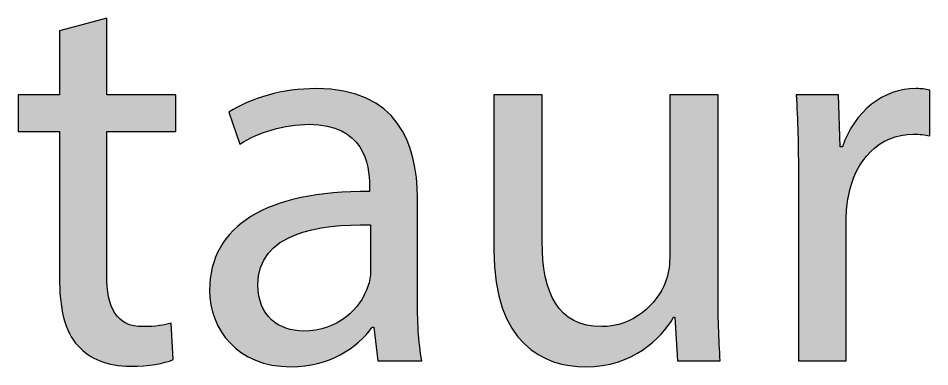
# Model space of a CAD drawing. Extents: x -102 to 434, y -1398 to -13.
# Drawn here: x -76.38 to -58.14, y -25.33 to -18.35 of the extents above; entities that cross this region are included whole.
import ezdxf

# ---------------------------------------------------------------- set-up
doc = ezdxf.new("R2010")
doc.units = 0
doc.layers.add('LAYER_1', color=7, linetype='CONTINUOUS')

# ---------------------------------------------------------------- blocks, each defined once
blk = doc.blocks.new('*U33')
at = {"layer": 'LAYER_1', "color": 250}
for points in [[(-74.742, -25.212), (-74.984, -18.455), (-74.742, -18.39)], [(-74.61, -25.248), (-74.742, -18.39), (-74.61, -18.355)], [(-74.742, -25.212), (-74.742, -18.39), (-74.61, -25.248)], [(-75.472, -24.344), (-75.536, -18.603), (-75.472, -18.585)], [(-75.356, -24.66), (-75.472, -18.585), (-75.356, -18.554)], [(-75.472, -24.344), (-75.472, -18.585), (-75.356, -24.66)], [(-75.182, -24.909), (-75.356, -18.554), (-75.182, -18.508)], [(-75.356, -24.66), (-75.356, -18.554), (-75.182, -24.909)], [(-74.984, -25.084), (-75.182, -18.508), (-74.984, -18.455)], [(-75.182, -24.909), (-75.182, -18.508), (-74.984, -25.084)], [(-74.984, -25.084), (-74.984, -18.455), (-74.742, -25.212)], [(-75.536, -23.964), (-75.556, -18.608), (-75.536, -18.603)], [(-75.556, -23.524), (-75.556, -18.608), (-75.536, -23.964)], [(-75.536, -23.964), (-75.536, -18.603), (-75.472, -24.344)], [(-76.38, -20.62), (-76.38, -19.884), (-75.556, -20.62)], [(-75.556, -20.62), (-76.38, -19.884), (-75.556, -19.884)], [(-74.61, -25.248), (-74.61, -23.491), (-74.572, -25.258)], [(-74.572, -25.258), (-74.572, -23.93), (-74.522, -25.272)], [(-74.522, -25.272), (-74.522, -24.108), (-74.458, -25.29)], [(-74.458, -25.29), (-74.458, -24.237), (-74.449, -25.29)], [(-74.449, -25.29), (-74.449, -24.255), (-74.35, -25.299)], [(-74.35, -25.299), (-74.35, -24.371), (-74.225, -25.309)], [(-74.225, -25.309), (-74.225, -24.456), (-74.137, -25.316)], [(-73.638, -25.279), (-73.884, -24.524), (-73.638, -24.509)], [(-73.554, -25.257), (-73.638, -24.509), (-73.554, -24.504)], [(-73.323, -25.196), (-73.554, -24.504), (-73.323, -24.458)]]:
    blk.add_solid(points, dxfattribs=at)
at = {"layer": 'LAYER_1', "color": 250, "extrusion": (0, 0, -1)}
for points in [[(74.61, -20.62), (74.61, -19.884), (74.572, -20.62)], [(74.572, -20.62), (74.61, -19.884), (74.572, -19.884)], [(74.572, -20.62), (74.572, -19.884), (74.522, -20.62)], [(74.522, -20.62), (74.572, -19.884), (74.522, -19.884)], [(74.522, -20.62), (74.522, -19.884), (74.458, -20.62)], [(74.458, -20.62), (74.522, -19.884), (74.458, -19.884)], [(74.458, -20.62), (74.458, -19.884), (74.449, -20.62)], [(74.449, -20.62), (74.458, -19.884), (74.449, -19.884)], [(74.449, -20.62), (74.449, -19.884), (74.35, -20.62)], [(74.35, -20.62), (74.449, -19.884), (74.35, -19.884)], [(74.35, -20.62), (74.35, -19.884), (74.225, -20.62)], [(74.225, -20.62), (74.35, -19.884), (74.225, -19.884)], [(74.225, -20.62), (74.225, -19.884), (74.137, -20.62)], [(74.137, -20.62), (74.225, -19.884), (74.137, -19.884)], [(74.137, -20.62), (74.137, -19.884), (74.07, -20.62)], [(74.07, -20.62), (74.137, -19.884), (74.07, -19.884)], [(74.07, -20.62), (74.07, -19.884), (73.884, -20.62)], [(73.884, -20.62), (74.07, -19.884), (73.884, -19.884)], [(73.884, -20.62), (73.884, -19.884), (73.638, -20.62)], [(73.638, -20.62), (73.884, -19.884), (73.638, -19.884)], [(73.638, -20.62), (73.638, -19.884), (73.554, -20.62)], [(73.554, -20.62), (73.638, -19.884), (73.554, -19.884)], [(73.554, -20.62), (73.554, -19.884), (73.323, -20.62)], [(73.323, -20.62), (73.554, -19.884), (73.323, -19.884)], [(73.323, -20.62), (73.323, -19.884), (73.279, -20.62)], [(73.279, -20.62), (73.323, -19.884), (73.279, -19.884)], [(73.279, -20.62), (73.279, -19.884), (73.224, -20.62)], [(73.224, -20.62), (73.279, -19.884), (73.224, -19.884)], [(74.572, -25.258), (74.61, -23.491), (74.572, -23.93)], [(74.522, -25.272), (74.572, -23.93), (74.522, -24.108)], [(74.458, -25.29), (74.522, -24.108), (74.458, -24.237)], [(74.449, -25.29), (74.458, -24.237), (74.449, -24.255)], [(74.35, -25.299), (74.449, -24.255), (74.35, -24.371)], [(74.225, -25.309), (74.35, -24.371), (74.225, -24.456)], [(74.137, -25.316), (74.225, -24.456), (74.137, -24.485)], [(74.137, -25.316), (74.137, -24.485), (74.07, -25.311)], [(74.07, -25.311), (74.137, -24.485), (74.07, -24.507)], [(74.07, -25.311), (74.07, -24.507), (73.884, -25.297)], [(73.884, -25.297), (74.07, -24.507), (73.884, -24.524)], [(73.884, -25.297), (73.884, -24.524), (73.638, -25.279)], [(73.638, -25.279), (73.638, -24.509), (73.554, -25.257)], [(73.554, -25.257), (73.554, -24.504), (73.323, -25.196)], [(73.323, -25.196), (73.323, -24.458), (73.279, -25.184)]]:
    blk.add_solid(points, dxfattribs=at)
blk = doc.blocks.new('*U34')
at = {"layer": 'LAYER_1', "color": 250}
for points in [[(-71.314, -20.59), (-71.373, -19.89), (-71.314, -19.878)], [(-71.304, -20.586), (-71.314, -19.878), (-71.304, -19.876)], [(-71.3, -20.585), (-71.304, -19.876), (-71.3, -19.875)], [(-71.274, -20.579), (-71.3, -19.875), (-71.274, -19.87)], [(-71.268, -20.578), (-71.274, -19.87), (-71.268, -19.869)], [(-71.249, -20.573), (-71.268, -19.869), (-71.249, -19.865)], [(-71.178, -20.558), (-71.249, -19.865), (-71.178, -19.85)], [(-71.15, -20.552), (-71.178, -19.85), (-71.15, -19.845)], [(-71.023, -20.524), (-71.15, -19.845), (-71.023, -19.819)], [(-71.009, -20.521), (-71.023, -19.819), (-71.009, -19.816)], [(-70.935, -20.505), (-71.009, -19.816), (-70.935, -19.801)], [(-70.925, -20.504), (-70.935, -19.801), (-70.925, -19.799)], [(-70.913, -20.504), (-70.925, -19.799), (-70.913, -19.796)], [(-70.853, -20.499), (-70.913, -19.796), (-70.853, -19.792)], [(-70.72, -20.489), (-70.853, -19.792), (-70.72, -19.783)], [(-70.853, -20.499), (-70.853, -19.792), (-70.853, -19.792)], [(-70.686, -20.487), (-70.72, -19.783), (-70.686, -19.781)], [(-70.672, -20.486), (-70.686, -19.781), (-70.672, -19.78)], [(-70.649, -20.484), (-70.672, -19.78), (-70.649, -19.778)], [(-70.562, -20.477), (-70.649, -19.778), (-70.562, -19.772)], [(-70.545, -20.479), (-70.562, -19.772), (-70.545, -19.771)], [(-70.562, -20.477), (-70.562, -19.772), (-70.545, -20.479)], [(-70.507, -20.483), (-70.545, -19.771), (-70.507, -19.768)], [(-70.545, -20.479), (-70.545, -19.771), (-70.507, -20.483)], [(-70.424, -20.491), (-70.507, -19.768), (-70.424, -19.763)], [(-70.507, -20.483), (-70.507, -19.768), (-70.424, -20.491)], [(-70.419, -20.491), (-70.424, -19.763), (-70.419, -19.762)], [(-70.424, -20.491), (-70.424, -19.763), (-70.419, -20.491)], [(-70.419, -20.491), (-70.419, -19.762), (-70.392, -20.494)], [(-70.392, -20.494), (-70.392, -19.764), (-70.321, -20.5)], [(-70.321, -20.5), (-70.321, -19.767), (-70.309, -20.502)], [(-70.309, -20.502), (-70.309, -19.767), (-70.2, -20.512)], [(-70.2, -20.512), (-70.2, -19.772), (-70.197, -20.512)], [(-70.197, -20.512), (-70.197, -19.772), (-70.155, -20.527)], [(-70.155, -20.527), (-70.155, -19.774), (-70.128, -20.536)], [(-70.128, -20.536), (-70.128, -19.775), (-70.128, -20.536)], [(-70.128, -20.536), (-70.128, -19.775), (-70.097, -20.546)], [(-70.097, -20.546), (-70.097, -19.779), (-70.08, -20.552)], [(-70.08, -20.552), (-70.08, -19.782), (-70.001, -20.578)], [(-70.001, -20.578), (-70.001, -19.793), (-69.938, -20.6)], [(-69.938, -20.6), (-69.938, -19.802), (-69.914, -20.608)], [(-69.914, -20.608), (-69.914, -19.805), (-69.865, -20.641)], [(-69.865, -20.641), (-69.865, -19.812), (-69.826, -20.667)], [(-69.826, -20.667), (-69.826, -19.822), (-69.743, -20.723)], [(-69.743, -20.723), (-69.743, -19.843), (-69.73, -20.731)], [(-69.73, -20.731), (-69.73, -19.846), (-69.701, -20.751)], [(-69.701, -20.751), (-69.701, -19.854), (-69.677, -20.778)], [(-69.677, -20.778), (-69.677, -19.86), (-69.628, -20.836)], [(-69.628, -20.836), (-69.628, -19.872), (-69.57, -20.903)], [(-71.803, -20.796), (-71.913, -20.1), (-71.803, -20.041)], [(-71.723, -20.753), (-71.803, -20.041), (-71.723, -20.013)], [(-71.643, -20.709), (-71.723, -20.013), (-71.643, -19.984)], [(-71.634, -20.706), (-71.643, -19.984), (-71.634, -19.981)], [(-71.585, -20.688), (-71.634, -19.981), (-71.585, -19.964)], [(-71.58, -20.686), (-71.585, -19.964), (-71.58, -19.962)], [(-71.571, -20.683), (-71.58, -19.962), (-71.571, -19.959)], [(-71.566, -20.681), (-71.571, -19.959), (-71.566, -19.957)], [(-71.543, -20.673), (-71.566, -19.957), (-71.543, -19.949)], [(-71.531, -20.669), (-71.543, -19.949), (-71.531, -19.945)], [(-71.512, -20.662), (-71.531, -19.945), (-71.512, -19.938)], [(-71.508, -20.66), (-71.512, -19.938), (-71.508, -19.937)], [(-71.473, -20.647), (-71.508, -19.937), (-71.473, -19.924)], [(-71.467, -20.645), (-71.473, -19.924), (-71.467, -19.922)], [(-71.426, -20.63), (-71.467, -19.922), (-71.426, -19.908)], [(-71.381, -20.614), (-71.426, -19.908), (-71.381, -19.892)], [(-71.38, -20.614), (-71.381, -19.892), (-71.38, -19.892)], [(-71.373, -20.611), (-71.38, -19.892), (-71.373, -19.89)], [(-69.57, -20.903), (-69.57, -19.894), (-69.554, -20.922)], [(-69.554, -20.922), (-69.554, -19.9), (-69.549, -20.928)], [(-69.549, -20.928), (-69.549, -19.902), (-69.456, -21.11)], [(-69.456, -21.11), (-69.456, -19.937), (-69.448, -21.126)], [(-69.448, -21.126), (-69.448, -19.941), (-69.421, -21.217)], [(-69.421, -21.217), (-69.421, -19.951), (-69.416, -21.235)], [(-69.416, -21.235), (-69.416, -19.953), (-69.388, -21.331)], [(-69.388, -21.331), (-69.388, -19.968), (-69.385, -21.363)], [(-69.385, -21.363), (-69.385, -19.969), (-69.352, -21.709)], [(-69.264, -24.535), (-69.264, -20.034), (-69.228, -24.847)], [(-69.228, -24.847), (-69.228, -20.053), (-69.187, -25.206)], [(-72.143, -20.307), (-72.168, -20.235), (-72.143, -20.222)], [(-72.082, -20.483), (-72.143, -20.222), (-72.082, -20.19)], [(-72.143, -20.307), (-72.143, -20.222), (-72.082, -20.483)], [(-71.948, -20.873), (-72.082, -20.19), (-71.948, -20.118)], [(-72.082, -20.483), (-72.082, -20.19), (-71.948, -20.873)], [(-71.915, -20.856), (-71.948, -20.118), (-71.915, -20.101)], [(-71.913, -20.855), (-71.915, -20.101), (-71.913, -20.1)], [(-70.321, -22.55), (-70.392, -21.894), (-70.321, -21.884)], [(-70.309, -22.548), (-70.321, -21.884), (-70.309, -21.882)], [(-70.2, -22.533), (-70.309, -21.882), (-70.2, -21.866)], [(-70.197, -22.532), (-70.2, -21.866), (-70.197, -21.865)], [(-70.155, -22.526), (-70.197, -21.865), (-70.155, -21.859)], [(-70.128, -22.523), (-70.155, -21.859), (-70.128, -21.855)], [(-70.097, -22.52), (-70.128, -21.855), (-70.097, -21.851)], [(-70.128, -22.523), (-70.128, -21.855), (-70.128, -21.855)], [(-70.08, -22.519), (-70.097, -21.851), (-70.08, -21.848)], [(-70.001, -22.513), (-70.08, -21.848), (-70.001, -21.845)], [(-69.938, -22.508), (-70.001, -21.845), (-69.938, -21.842)], [(-69.914, -22.506), (-69.938, -21.842), (-69.914, -21.841)], [(-69.865, -22.503), (-69.914, -21.841), (-69.865, -21.839)], [(-69.826, -22.5), (-69.865, -21.839), (-69.826, -21.838)], [(-69.743, -22.494), (-69.826, -21.838), (-69.743, -21.835)], [(-69.73, -22.493), (-69.743, -21.835), (-69.73, -21.834)], [(-69.701, -22.492), (-69.73, -21.834), (-69.701, -21.833)], [(-69.677, -22.492), (-69.701, -21.833), (-69.677, -21.832)], [(-69.628, -22.492), (-69.677, -21.832), (-69.628, -21.83)], [(-69.57, -22.492), (-69.628, -21.83), (-69.57, -21.828)], [(-69.554, -22.491), (-69.57, -21.828), (-69.554, -21.827)], [(-69.549, -22.491), (-69.554, -21.827), (-69.549, -21.827)], [(-69.456, -22.491), (-69.549, -21.827), (-69.456, -21.823)], [(-69.448, -22.491), (-69.456, -21.823), (-69.448, -21.823)], [(-69.421, -22.491), (-69.448, -21.823), (-69.421, -21.822)], [(-69.416, -22.491), (-69.421, -21.822), (-69.416, -21.822)], [(-69.388, -22.49), (-69.416, -21.822), (-69.388, -21.82)], [(-69.385, -22.49), (-69.388, -21.82), (-69.385, -21.82)], [(-69.352, -22.49), (-69.385, -21.82), (-69.352, -21.819)], [(-71.15, -22.849), (-71.178, -22.075), (-71.15, -22.067)], [(-71.023, -22.773), (-71.15, -22.067), (-71.023, -22.03)], [(-71.009, -22.765), (-71.023, -22.03), (-71.009, -22.026)], [(-70.935, -22.731), (-71.009, -22.026), (-70.935, -22.005)], [(-70.925, -22.726), (-70.935, -22.005), (-70.925, -22.002)], [(-70.913, -22.721), (-70.925, -22.002), (-70.913, -21.999)], [(-70.853, -22.693), (-70.913, -21.999), (-70.853, -21.981)], [(-70.72, -22.646), (-70.853, -21.981), (-70.72, -21.943)], [(-70.853, -22.693), (-70.853, -21.981), (-70.853, -21.981)], [(-70.686, -22.634), (-70.72, -21.943), (-70.686, -21.938)], [(-70.672, -22.631), (-70.686, -21.938), (-70.672, -21.936)], [(-70.649, -22.625), (-70.672, -21.936), (-70.649, -21.932)], [(-70.562, -22.601), (-70.649, -21.932), (-70.562, -21.919)], [(-70.545, -22.597), (-70.562, -21.919), (-70.545, -21.917)], [(-70.507, -22.587), (-70.545, -21.917), (-70.507, -21.911)], [(-70.424, -22.57), (-70.507, -21.911), (-70.424, -21.899)], [(-70.419, -22.569), (-70.424, -21.899), (-70.419, -21.898)], [(-70.392, -22.564), (-70.419, -21.898), (-70.392, -21.894)], [(-71.585, -25.211), (-71.634, -22.273), (-71.585, -22.246)], [(-71.58, -23.624), (-71.585, -22.246), (-71.58, -22.243)], [(-71.571, -23.505), (-71.58, -22.243), (-71.571, -22.238)], [(-71.566, -23.483), (-71.571, -22.238), (-71.566, -22.236)], [(-71.543, -23.388), (-71.566, -22.236), (-71.543, -22.223)], [(-71.531, -23.339), (-71.543, -22.223), (-71.531, -22.217)], [(-71.512, -23.295), (-71.531, -22.217), (-71.512, -22.206)], [(-71.508, -23.286), (-71.512, -22.206), (-71.508, -22.204)], [(-71.473, -23.205), (-71.508, -22.204), (-71.473, -22.189)], [(-71.467, -23.192), (-71.473, -22.189), (-71.467, -22.186)], [(-71.426, -23.131), (-71.467, -22.186), (-71.426, -22.169)], [(-71.381, -23.062), (-71.426, -22.169), (-71.381, -22.149)], [(-71.38, -23.061), (-71.381, -22.149), (-71.38, -22.149)], [(-71.373, -23.054), (-71.38, -22.149), (-71.373, -22.146)], [(-71.314, -22.99), (-71.373, -22.146), (-71.314, -22.121)], [(-71.304, -22.98), (-71.314, -22.121), (-71.304, -22.117)], [(-71.3, -22.976), (-71.304, -22.117), (-71.3, -22.115)], [(-71.274, -22.948), (-71.3, -22.115), (-71.274, -22.104)], [(-71.268, -22.943), (-71.274, -22.104), (-71.268, -22.101)], [(-71.249, -22.928), (-71.268, -22.101), (-71.249, -22.095)], [(-71.178, -22.872), (-71.249, -22.095), (-71.178, -22.075)], [(-71.803, -25.106), (-71.913, -22.454), (-71.803, -22.378)], [(-71.723, -25.148), (-71.803, -22.378), (-71.723, -22.322)], [(-71.803, -25.106), (-71.803, -22.378), (-71.723, -25.148)], [(-71.643, -25.192), (-71.723, -22.322), (-71.643, -22.278)], [(-71.723, -25.148), (-71.723, -22.322), (-71.643, -25.192)], [(-71.634, -25.197), (-71.643, -22.278), (-71.634, -22.273)], [(-71.643, -25.192), (-71.643, -22.278), (-71.634, -25.197)], [(-71.634, -25.197), (-71.634, -22.273), (-71.585, -25.211)], [(-72.082, -24.903), (-72.143, -22.673), (-72.082, -22.604)], [(-71.948, -25.017), (-72.082, -22.604), (-71.948, -22.484)], [(-72.082, -24.903), (-72.082, -22.604), (-71.948, -25.017)], [(-71.915, -25.045), (-71.948, -22.484), (-71.915, -22.455)], [(-71.948, -25.017), (-71.948, -22.484), (-71.915, -25.045)], [(-71.913, -25.046), (-71.915, -22.455), (-71.913, -22.454)], [(-71.915, -25.045), (-71.915, -22.455), (-71.913, -25.046)], [(-71.913, -25.046), (-71.913, -22.454), (-71.803, -25.106)], [(-72.224, -24.746), (-72.322, -22.915), (-72.224, -22.767)], [(-72.168, -24.819), (-72.224, -22.767), (-72.168, -22.702)], [(-72.224, -24.746), (-72.224, -22.767), (-72.168, -24.819)], [(-72.143, -24.852), (-72.168, -22.702), (-72.143, -22.673)], [(-72.168, -24.819), (-72.168, -22.702), (-72.143, -24.852)], [(-72.143, -24.852), (-72.143, -22.673), (-72.082, -24.903)], [(-72.342, -24.58), (-72.433, -23.137), (-72.342, -22.945)], [(-72.322, -24.62), (-72.342, -22.945), (-72.322, -22.915)], [(-72.342, -24.58), (-72.342, -22.945), (-72.322, -24.62)], [(-72.322, -24.62), (-72.322, -22.915), (-72.224, -24.746)], [(-72.433, -24.395), (-72.45, -23.188), (-72.433, -23.137)], [(-72.433, -24.395), (-72.433, -23.137), (-72.342, -24.58)], [(-72.45, -24.362), (-72.499, -23.344), (-72.45, -23.188)], [(-72.45, -24.362), (-72.45, -23.188), (-72.433, -24.395)], [(-72.527, -24.085), (-72.539, -23.564), (-72.527, -23.496)], [(-72.499, -24.184), (-72.527, -23.496), (-72.499, -23.344)], [(-72.527, -24.085), (-72.527, -23.496), (-72.499, -24.184)], [(-72.499, -24.184), (-72.499, -23.344), (-72.45, -24.362)], [(-69.33, -24.576), (-69.345, -23.568), (-69.33, -23.414)], [(-72.539, -23.947), (-72.552, -23.799), (-72.539, -23.564)], [(-72.539, -23.947), (-72.539, -23.564), (-72.527, -24.085)], [(-71.585, -25.211), (-71.585, -23.689), (-71.58, -25.212)], [(-69.352, -24.604), (-69.385, -23.722), (-69.352, -23.594)], [(-69.345, -24.595), (-69.352, -23.594), (-69.345, -23.568)], [(-71.58, -25.212), (-71.58, -23.802), (-71.571, -25.215)], [(-71.571, -25.215), (-71.571, -23.869), (-71.566, -25.216)], [(-69.456, -24.724), (-69.549, -24.043), (-69.456, -23.889)], [(-69.448, -24.716), (-69.456, -23.889), (-69.448, -23.87)], [(-69.421, -24.689), (-69.448, -23.87), (-69.421, -23.807)], [(-69.416, -24.683), (-69.421, -23.807), (-69.416, -23.795)], [(-69.388, -24.648), (-69.416, -23.795), (-69.388, -23.729)], [(-69.385, -24.644), (-69.388, -23.729), (-69.385, -23.722)], [(-71.566, -25.216), (-71.566, -23.908), (-71.543, -25.223)], [(-71.543, -25.223), (-71.543, -24.007), (-71.531, -25.227)], [(-71.531, -25.227), (-71.531, -24.041), (-71.512, -25.232)], [(-69.57, -24.835), (-69.628, -24.141), (-69.57, -24.071)], [(-69.554, -24.819), (-69.57, -24.071), (-69.554, -24.051)], [(-69.549, -24.814), (-69.554, -24.051), (-69.549, -24.043)], [(-71.512, -25.232), (-71.512, -24.097), (-71.508, -25.233)], [(-71.508, -25.233), (-71.508, -24.105), (-71.473, -25.244)], [(-71.473, -25.244), (-71.473, -24.181), (-71.467, -25.245)], [(-71.467, -25.245), (-71.467, -24.19), (-71.426, -25.257)], [(-69.73, -24.96), (-69.743, -24.261), (-69.73, -24.249)], [(-69.701, -24.937), (-69.73, -24.249), (-69.701, -24.223)], [(-69.677, -24.919), (-69.701, -24.223), (-69.677, -24.202)], [(-69.628, -24.88), (-69.677, -24.202), (-69.628, -24.141)], [(-71.426, -25.257), (-71.426, -24.256), (-71.381, -25.271)], [(-71.381, -25.271), (-71.381, -24.315), (-71.38, -25.271)], [(-71.38, -25.271), (-71.38, -24.316), (-71.373, -25.273)], [(-71.373, -25.273), (-71.373, -24.325), (-71.314, -25.29)], [(-71.314, -25.29), (-71.314, -24.386), (-71.304, -25.293)], [(-71.304, -25.293), (-71.304, -24.393), (-71.3, -25.293)], [(-71.3, -25.293), (-71.3, -24.397), (-71.274, -25.296)], [(-71.274, -25.296), (-71.274, -24.418), (-71.268, -25.296)], [(-71.268, -25.296), (-71.268, -24.423), (-71.249, -25.298)], [(-69.938, -25.088), (-70.001, -24.449), (-69.938, -24.408)], [(-69.914, -25.073), (-69.938, -24.408), (-69.914, -24.393)], [(-69.865, -25.044), (-69.914, -24.393), (-69.865, -24.361)], [(-69.826, -25.02), (-69.865, -24.361), (-69.826, -24.336)], [(-69.743, -24.97), (-69.826, -24.336), (-69.743, -24.261)], [(-71.249, -25.298), (-71.249, -24.439), (-71.178, -25.304)], [(-71.178, -25.304), (-71.178, -24.485), (-71.15, -25.307)], [(-71.15, -25.307), (-71.15, -24.498), (-71.023, -25.318)], [(-71.023, -25.318), (-71.023, -24.556), (-71.009, -25.32)], [(-71.009, -25.32), (-71.009, -24.56), (-70.935, -25.326)], [(-70.935, -25.326), (-70.935, -24.578), (-70.925, -25.327)], [(-70.649, -25.31), (-70.672, -24.612), (-70.649, -24.611)], [(-70.562, -25.294), (-70.649, -24.611), (-70.562, -24.608)], [(-70.545, -25.291), (-70.562, -24.608), (-70.545, -24.607)], [(-70.507, -25.284), (-70.545, -24.607), (-70.507, -24.603)], [(-70.424, -25.268), (-70.507, -24.603), (-70.424, -24.593)], [(-70.419, -25.267), (-70.424, -24.593), (-70.419, -24.591)], [(-70.392, -25.262), (-70.419, -24.591), (-70.392, -24.586)], [(-70.321, -25.24), (-70.392, -24.586), (-70.321, -24.571)], [(-70.309, -25.236), (-70.321, -24.571), (-70.309, -24.569)], [(-70.2, -25.201), (-70.309, -24.569), (-70.2, -24.537)], [(-70.197, -25.2), (-70.2, -24.537), (-70.197, -24.535)], [(-70.155, -25.187), (-70.197, -24.535), (-70.155, -24.519)], [(-70.128, -25.175), (-70.155, -24.519), (-70.128, -24.508)], [(-70.097, -25.161), (-70.128, -24.508), (-70.097, -24.497)], [(-70.128, -25.175), (-70.128, -24.508), (-70.128, -24.508)], [(-70.08, -25.153), (-70.097, -24.497), (-70.08, -24.488)], [(-70.001, -25.117), (-70.08, -24.488), (-70.001, -24.449)]]:
    blk.add_solid(points, dxfattribs=at)
at = {"layer": 'LAYER_1', "color": 250, "extrusion": (0, 0, -1)}
for points in [[(71.314, -20.59), (71.314, -19.878), (71.304, -20.586)], [(71.304, -20.586), (71.304, -19.876), (71.3, -20.585)], [(71.3, -20.585), (71.3, -19.875), (71.274, -20.579)], [(71.274, -20.579), (71.274, -19.87), (71.268, -20.578)], [(71.268, -20.578), (71.268, -19.869), (71.249, -20.573)], [(71.249, -20.573), (71.249, -19.865), (71.178, -20.558)], [(71.178, -20.558), (71.178, -19.85), (71.15, -20.552)], [(71.15, -20.552), (71.15, -19.845), (71.023, -20.524)], [(71.023, -20.524), (71.023, -19.819), (71.009, -20.521)], [(71.009, -20.521), (71.009, -19.816), (70.935, -20.505)], [(70.935, -20.505), (70.935, -19.801), (70.925, -20.504)], [(70.925, -20.504), (70.925, -19.799), (70.913, -20.504)], [(70.913, -20.504), (70.913, -19.796), (70.853, -20.499)], [(70.853, -20.499), (70.853, -19.792), (70.853, -20.499)], [(70.853, -20.499), (70.853, -19.792), (70.72, -20.489)], [(70.72, -20.489), (70.72, -19.783), (70.686, -20.487)], [(70.686, -20.487), (70.686, -19.781), (70.672, -20.486)], [(70.672, -20.486), (70.672, -19.78), (70.649, -20.484)], [(70.649, -20.484), (70.649, -19.778), (70.562, -20.477)], [(70.392, -20.494), (70.419, -19.762), (70.392, -19.764)], [(70.321, -20.5), (70.392, -19.764), (70.321, -19.767)], [(70.309, -20.502), (70.321, -19.767), (70.309, -19.767)], [(70.2, -20.512), (70.309, -19.767), (70.2, -19.772)], [(70.197, -20.512), (70.2, -19.772), (70.197, -19.772)], [(70.155, -20.527), (70.197, -19.772), (70.155, -19.774)], [(70.128, -20.536), (70.155, -19.774), (70.128, -19.775)], [(70.128, -20.536), (70.128, -19.775), (70.128, -19.775)], [(70.097, -20.546), (70.128, -19.775), (70.097, -19.779)], [(70.08, -20.552), (70.097, -19.779), (70.08, -19.782)], [(70.001, -20.578), (70.08, -19.782), (70.001, -19.793)], [(69.938, -20.6), (70.001, -19.793), (69.938, -19.802)], [(69.914, -20.608), (69.938, -19.802), (69.914, -19.805)], [(69.865, -20.641), (69.914, -19.805), (69.865, -19.812)], [(69.826, -20.667), (69.865, -19.812), (69.826, -19.822)], [(69.743, -20.723), (69.826, -19.822), (69.743, -19.843)], [(69.73, -20.731), (69.743, -19.843), (69.73, -19.846)], [(69.701, -20.751), (69.73, -19.846), (69.701, -19.854)], [(69.677, -20.778), (69.701, -19.854), (69.677, -19.86)], [(69.628, -20.836), (69.677, -19.86), (69.628, -19.872)], [(69.57, -20.903), (69.628, -19.872), (69.57, -19.894)], [(71.803, -20.796), (71.803, -20.041), (71.723, -20.753)], [(71.723, -20.753), (71.723, -20.013), (71.643, -20.709)], [(71.643, -20.709), (71.643, -19.984), (71.634, -20.706)], [(71.634, -20.706), (71.634, -19.981), (71.585, -20.688)], [(71.585, -20.688), (71.585, -19.964), (71.58, -20.686)], [(71.58, -20.686), (71.58, -19.962), (71.571, -20.683)], [(71.571, -20.683), (71.571, -19.959), (71.566, -20.681)], [(71.566, -20.681), (71.566, -19.957), (71.543, -20.673)], [(71.543, -20.673), (71.543, -19.949), (71.531, -20.669)], [(71.531, -20.669), (71.531, -19.945), (71.512, -20.662)], [(71.512, -20.662), (71.512, -19.938), (71.508, -20.66)], [(71.508, -20.66), (71.508, -19.937), (71.473, -20.647)], [(71.473, -20.647), (71.473, -19.924), (71.467, -20.645)], [(71.467, -20.645), (71.467, -19.922), (71.426, -20.63)], [(71.426, -20.63), (71.426, -19.908), (71.381, -20.614)], [(71.381, -20.614), (71.381, -19.892), (71.38, -20.614)], [(71.38, -20.614), (71.38, -19.892), (71.373, -20.611)], [(71.373, -20.611), (71.373, -19.89), (71.314, -20.59)], [(69.554, -20.922), (69.57, -19.894), (69.554, -19.9)], [(69.549, -20.928), (69.554, -19.9), (69.549, -19.902)], [(69.456, -21.11), (69.549, -19.902), (69.456, -19.937)], [(69.448, -21.126), (69.456, -19.937), (69.448, -19.941)], [(69.421, -21.217), (69.448, -19.941), (69.421, -19.951)], [(69.416, -21.235), (69.421, -19.951), (69.416, -19.953)], [(69.388, -21.331), (69.416, -19.953), (69.388, -19.968)], [(69.385, -21.363), (69.388, -19.968), (69.385, -19.969)], [(69.352, -21.709), (69.385, -19.969), (69.352, -19.987)], [(69.352, -22.49), (69.352, -19.987), (69.345, -22.49)], [(69.345, -22.49), (69.352, -19.987), (69.345, -19.99)], [(69.345, -22.49), (69.345, -19.99), (69.33, -22.49)], [(69.33, -22.49), (69.345, -19.99), (69.33, -19.998)], [(69.33, -24.576), (69.33, -19.998), (69.297, -24.535)], [(69.297, -24.535), (69.33, -19.998), (69.297, -20.016)], [(69.297, -24.535), (69.297, -20.016), (69.264, -24.535)], [(69.264, -24.535), (69.297, -20.016), (69.264, -20.034)], [(69.228, -24.847), (69.264, -20.034), (69.228, -20.053)], [(69.187, -25.206), (69.228, -20.053), (69.187, -20.082)], [(71.948, -20.873), (71.948, -20.118), (71.915, -20.856)], [(71.915, -20.856), (71.915, -20.101), (71.913, -20.855)], [(71.913, -20.855), (71.913, -20.1), (71.803, -20.796)], [(69.187, -25.206), (69.187, -20.082), (69.063, -25.206)], [(69.063, -25.206), (69.187, -20.082), (69.063, -20.17)], [(69.063, -25.206), (69.063, -20.17), (68.92, -25.206)], [(68.92, -25.206), (69.063, -20.17), (68.92, -20.304)], [(68.92, -25.206), (68.92, -20.304), (68.797, -25.206)], [(68.797, -25.206), (68.92, -20.304), (68.797, -20.451)], [(68.797, -25.206), (68.797, -20.451), (68.607, -25.206)], [(68.607, -25.206), (68.797, -20.451), (68.607, -20.782)], [(68.607, -25.206), (68.607, -20.782), (68.483, -25.206)], [(68.483, -25.206), (68.607, -20.782), (68.483, -21.15)], [(68.483, -25.206), (68.483, -21.15), (68.416, -25.206)], [(68.416, -25.206), (68.483, -21.15), (68.416, -21.54)], [(68.416, -25.206), (68.416, -21.54), (68.395, -25.206)], [(68.395, -25.206), (68.416, -21.54), (68.395, -21.94)], [(70.321, -22.55), (70.321, -21.884), (70.309, -22.548)], [(70.309, -22.548), (70.309, -21.882), (70.2, -22.533)], [(70.2, -22.533), (70.2, -21.866), (70.197, -22.532)], [(70.197, -22.532), (70.197, -21.865), (70.155, -22.526)], [(70.155, -22.526), (70.155, -21.859), (70.128, -22.523)], [(70.128, -22.523), (70.128, -21.855), (70.128, -22.523)], [(70.128, -22.523), (70.128, -21.855), (70.097, -22.52)], [(70.097, -22.52), (70.097, -21.851), (70.08, -22.519)], [(70.08, -22.519), (70.08, -21.848), (70.001, -22.513)], [(70.001, -22.513), (70.001, -21.845), (69.938, -22.508)], [(69.938, -22.508), (69.938, -21.842), (69.914, -22.506)], [(69.914, -22.506), (69.914, -21.841), (69.865, -22.503)], [(69.865, -22.503), (69.865, -21.839), (69.826, -22.5)], [(69.826, -22.5), (69.826, -21.838), (69.743, -22.494)], [(69.743, -22.494), (69.743, -21.835), (69.73, -22.493)], [(69.73, -22.493), (69.73, -21.834), (69.701, -22.492)], [(69.701, -22.492), (69.701, -21.833), (69.677, -22.492)], [(69.677, -22.492), (69.677, -21.832), (69.628, -22.492)], [(69.628, -22.492), (69.628, -21.83), (69.57, -22.492)], [(69.57, -22.492), (69.57, -21.828), (69.554, -22.491)], [(69.554, -22.491), (69.554, -21.827), (69.549, -22.491)], [(69.549, -22.491), (69.549, -21.827), (69.456, -22.491)], [(69.456, -22.491), (69.456, -21.823), (69.448, -22.491)], [(69.448, -22.491), (69.448, -21.823), (69.421, -22.491)], [(69.421, -22.491), (69.421, -21.822), (69.416, -22.491)], [(69.416, -22.491), (69.416, -21.822), (69.388, -22.49)], [(69.388, -22.49), (69.388, -21.82), (69.385, -22.49)], [(69.385, -22.49), (69.385, -21.82), (69.352, -22.49)], [(71.15, -22.849), (71.15, -22.067), (71.023, -22.773)], [(71.023, -22.773), (71.023, -22.03), (71.009, -22.765)], [(71.009, -22.765), (71.009, -22.026), (70.935, -22.731)], [(70.935, -22.731), (70.935, -22.005), (70.925, -22.726)], [(70.925, -22.726), (70.925, -22.002), (70.913, -22.721)], [(70.913, -22.721), (70.913, -21.999), (70.853, -22.693)], [(70.853, -22.693), (70.853, -21.981), (70.853, -22.693)], [(70.853, -22.693), (70.853, -21.981), (70.72, -22.646)], [(70.72, -22.646), (70.72, -21.943), (70.686, -22.634)], [(70.686, -22.634), (70.686, -21.938), (70.672, -22.631)], [(70.672, -22.631), (70.672, -21.936), (70.649, -22.625)], [(70.649, -22.625), (70.649, -21.932), (70.562, -22.601)], [(70.562, -22.601), (70.562, -21.919), (70.545, -22.597)], [(70.545, -22.597), (70.545, -21.917), (70.507, -22.587)], [(70.507, -22.587), (70.507, -21.911), (70.424, -22.57)], [(70.424, -22.57), (70.424, -21.899), (70.419, -22.569)], [(70.419, -22.569), (70.419, -21.898), (70.392, -22.564)], [(70.392, -22.564), (70.392, -21.894), (70.321, -22.55)], [(71.585, -23.689), (71.585, -22.246), (71.58, -23.624)], [(71.58, -23.624), (71.58, -22.243), (71.571, -23.505)], [(71.571, -23.505), (71.571, -22.238), (71.566, -23.483)], [(71.566, -23.483), (71.566, -22.236), (71.543, -23.388)], [(71.543, -23.388), (71.543, -22.223), (71.531, -23.339)], [(71.531, -23.339), (71.531, -22.217), (71.512, -23.295)], [(71.512, -23.295), (71.512, -22.206), (71.508, -23.286)], [(71.508, -23.286), (71.508, -22.204), (71.473, -23.205)], [(71.473, -23.205), (71.473, -22.189), (71.467, -23.192)], [(71.467, -23.192), (71.467, -22.186), (71.426, -23.131)], [(71.426, -23.131), (71.426, -22.169), (71.381, -23.062)], [(71.381, -23.062), (71.381, -22.149), (71.38, -23.061)], [(71.38, -23.061), (71.38, -22.149), (71.373, -23.054)], [(71.373, -23.054), (71.373, -22.146), (71.314, -22.99)], [(71.314, -22.99), (71.314, -22.121), (71.304, -22.98)], [(71.304, -22.98), (71.304, -22.117), (71.3, -22.976)], [(71.3, -22.976), (71.3, -22.115), (71.274, -22.948)], [(71.274, -22.948), (71.274, -22.104), (71.268, -22.943)], [(71.268, -22.943), (71.268, -22.101), (71.249, -22.928)], [(71.249, -22.928), (71.249, -22.095), (71.178, -22.872)], [(71.178, -22.872), (71.178, -22.075), (71.15, -22.849)], [(71.58, -25.212), (71.585, -23.689), (71.58, -23.802)], [(69.352, -24.604), (69.352, -23.594), (69.345, -24.595)], [(69.345, -24.595), (69.345, -23.568), (69.33, -24.576)], [(71.571, -25.215), (71.58, -23.802), (71.571, -23.869)], [(71.566, -25.216), (71.571, -23.869), (71.566, -23.908)], [(69.456, -24.724), (69.456, -23.889), (69.448, -24.716)], [(69.448, -24.716), (69.448, -23.87), (69.421, -24.689)], [(69.421, -24.689), (69.421, -23.807), (69.416, -24.683)], [(69.416, -24.683), (69.416, -23.795), (69.388, -24.648)], [(69.388, -24.648), (69.388, -23.729), (69.385, -24.644)], [(69.385, -24.644), (69.385, -23.722), (69.352, -24.604)], [(71.543, -25.223), (71.566, -23.908), (71.543, -24.007)], [(71.531, -25.227), (71.543, -24.007), (71.531, -24.041)], [(71.512, -25.232), (71.531, -24.041), (71.512, -24.097)], [(69.57, -24.835), (69.57, -24.071), (69.554, -24.819)], [(69.554, -24.819), (69.554, -24.051), (69.549, -24.814)], [(69.549, -24.814), (69.549, -24.043), (69.456, -24.724)], [(68.395, -25.206), (68.395, -23.93), (68.376, -25.206)], [(68.376, -25.206), (68.395, -23.93), (68.376, -24.605)], [(71.508, -25.233), (71.512, -24.097), (71.508, -24.105)], [(71.473, -25.244), (71.508, -24.105), (71.473, -24.181)], [(71.467, -25.245), (71.473, -24.181), (71.467, -24.19)], [(71.426, -25.257), (71.467, -24.19), (71.426, -24.256)], [(69.73, -24.96), (69.73, -24.249), (69.701, -24.937)], [(69.701, -24.937), (69.701, -24.223), (69.677, -24.919)], [(69.677, -24.919), (69.677, -24.202), (69.628, -24.88)], [(69.628, -24.88), (69.628, -24.141), (69.57, -24.835)], [(71.381, -25.271), (71.426, -24.256), (71.381, -24.315)], [(71.38, -25.271), (71.381, -24.315), (71.38, -24.316)], [(71.373, -25.273), (71.38, -24.316), (71.373, -24.325)], [(71.314, -25.29), (71.373, -24.325), (71.314, -24.386)], [(71.304, -25.293), (71.314, -24.386), (71.304, -24.393)], [(71.3, -25.293), (71.304, -24.393), (71.3, -24.397)], [(71.274, -25.296), (71.3, -24.397), (71.274, -24.418)], [(71.268, -25.296), (71.274, -24.418), (71.268, -24.423)], [(71.249, -25.298), (71.268, -24.423), (71.249, -24.439)], [(69.938, -25.088), (69.938, -24.408), (69.914, -25.073)], [(69.914, -25.073), (69.914, -24.393), (69.865, -25.044)], [(69.865, -25.044), (69.865, -24.361), (69.826, -25.02)], [(69.826, -25.02), (69.826, -24.336), (69.743, -24.97)], [(69.743, -24.97), (69.743, -24.261), (69.73, -24.96)], [(71.178, -25.304), (71.249, -24.439), (71.178, -24.485)], [(71.15, -25.307), (71.178, -24.485), (71.15, -24.498)], [(71.023, -25.318), (71.15, -24.498), (71.023, -24.556)], [(71.009, -25.32), (71.023, -24.556), (71.009, -24.56)], [(70.935, -25.326), (71.009, -24.56), (70.935, -24.578)], [(70.925, -25.327), (70.935, -24.578), (70.925, -24.581)], [(70.925, -25.327), (70.925, -24.581), (70.913, -25.326)], [(70.913, -25.326), (70.925, -24.581), (70.913, -24.583)], [(70.913, -25.326), (70.913, -24.583), (70.853, -25.323)], [(70.853, -25.323), (70.913, -24.583), (70.853, -24.598)], [(70.853, -25.323), (70.853, -24.598), (70.853, -25.323)], [(70.853, -25.323), (70.853, -24.598), (70.853, -24.598)], [(70.853, -25.323), (70.853, -24.598), (70.72, -25.315)], [(70.72, -25.315), (70.853, -24.598), (70.72, -24.609)], [(70.72, -25.315), (70.72, -24.609), (70.686, -25.312)], [(70.686, -25.312), (70.72, -24.609), (70.686, -24.611)], [(70.686, -25.312), (70.686, -24.611), (70.672, -25.312)], [(70.672, -25.312), (70.686, -24.611), (70.672, -24.612)], [(70.672, -25.312), (70.672, -24.612), (70.649, -25.31)], [(70.649, -25.31), (70.649, -24.611), (70.562, -25.294)], [(70.562, -25.294), (70.562, -24.608), (70.545, -25.291)], [(70.545, -25.291), (70.545, -24.607), (70.507, -25.284)], [(70.507, -25.284), (70.507, -24.603), (70.424, -25.268)], [(70.424, -25.268), (70.424, -24.593), (70.419, -25.267)], [(70.419, -25.267), (70.419, -24.591), (70.392, -25.262)], [(70.392, -25.262), (70.392, -24.586), (70.321, -25.24)], [(70.321, -25.24), (70.321, -24.571), (70.309, -25.236)], [(70.309, -25.236), (70.309, -24.569), (70.2, -25.201)], [(70.2, -25.201), (70.2, -24.537), (70.197, -25.2)], [(70.197, -25.2), (70.197, -24.535), (70.155, -25.187)], [(70.155, -25.187), (70.155, -24.519), (70.128, -25.175)], [(70.128, -25.175), (70.128, -24.508), (70.128, -25.175)], [(70.128, -25.175), (70.128, -24.508), (70.097, -25.161)], [(70.097, -25.161), (70.097, -24.497), (70.08, -25.153)], [(70.08, -25.153), (70.08, -24.488), (70.001, -25.117)], [(70.001, -25.117), (70.001, -24.449), (69.938, -25.088)], [(68.376, -25.206), (68.376, -24.605), (68.307, -25.206)]]:
    blk.add_solid(points, dxfattribs=at)
blk = doc.blocks.new('*U35')
at = {"layer": 'LAYER_1', "color": 250}
for points in [[(-66.866, -22.996), (-66.866, -19.884), (-66.854, -23.33)], [(-66.854, -23.33), (-66.854, -19.884), (-66.821, -23.633)], [(-66.821, -23.633), (-66.821, -19.884), (-66.768, -23.905)], [(-66.768, -23.905), (-66.768, -19.884), (-66.696, -24.149)], [(-66.696, -24.149), (-66.696, -19.884), (-66.608, -24.365)], [(-66.608, -24.365), (-66.608, -19.884), (-66.505, -24.555)], [(-66.505, -24.555), (-66.505, -19.884), (-66.388, -24.72)], [(-66.388, -24.72), (-66.388, -19.884), (-66.261, -24.863)], [(-66.261, -24.863), (-66.261, -19.884), (-65.977, -25.082)], [(-65.977, -25.082), (-65.977, -19.884), (-65.898, -25.119)], [(-63.247, -24.337), (-63.247, -19.884), (-63.192, -25.206)], [(-65.898, -25.119), (-65.898, -22.831), (-65.883, -25.126)], [(-63.346, -24.441), (-63.37, -23.41), (-63.346, -23.15)], [(-65.883, -25.126), (-65.883, -23.194), (-65.836, -25.148)], [(-65.836, -25.148), (-65.836, -23.522), (-65.754, -25.186)], [(-63.37, -24.473), (-63.434, -23.645), (-63.37, -23.41)], [(-63.434, -24.56), (-63.513, -23.806), (-63.434, -23.645)], [(-65.754, -25.186), (-65.754, -23.811), (-65.668, -25.226)], [(-63.518, -24.673), (-63.617, -23.963), (-63.518, -23.813)], [(-63.513, -24.666), (-63.518, -23.813), (-63.513, -23.806)], [(-65.668, -25.226), (-65.668, -23.986), (-65.634, -25.234)], [(-65.634, -25.234), (-65.634, -24.057), (-65.472, -25.273)], [(-63.688, -24.839), (-63.744, -24.111), (-63.688, -24.046)], [(-63.617, -24.769), (-63.688, -24.046), (-63.617, -23.963)], [(-65.472, -25.273), (-65.472, -24.255), (-65.348, -25.304)], [(-63.895, -24.996), (-64.068, -24.359), (-63.895, -24.245)], [(-63.889, -24.993), (-63.895, -24.245), (-63.889, -24.24)], [(-63.744, -24.882), (-63.889, -24.24), (-63.744, -24.111)], [(-65.348, -25.304), (-65.348, -24.344), (-65.267, -25.31)], [(-65.267, -25.31), (-65.267, -24.402), (-65.029, -25.327)], [(-64.123, -25.127), (-64.262, -24.447), (-64.123, -24.384)], [(-64.068, -25.095), (-64.123, -24.384), (-64.068, -24.359)], [(-64.692, -25.302), (-64.71, -24.524), (-64.692, -24.523)], [(-64.476, -25.253), (-64.692, -24.523), (-64.476, -24.504)], [(-64.391, -25.233), (-64.476, -24.504), (-64.391, -24.481)], [(-64.262, -25.182), (-64.391, -24.481), (-64.262, -24.447)]]:
    blk.add_solid(points, dxfattribs=at)
at = {"layer": 'LAYER_1', "color": 250, "extrusion": (0, 0, -1)}
for points in [[(66.854, -23.33), (66.866, -19.884), (66.854, -19.884)], [(66.821, -23.633), (66.854, -19.884), (66.821, -19.884)], [(66.768, -23.905), (66.821, -19.884), (66.768, -19.884)], [(66.696, -24.149), (66.768, -19.884), (66.696, -19.884)], [(66.608, -24.365), (66.696, -19.884), (66.608, -19.884)], [(66.505, -24.555), (66.608, -19.884), (66.505, -19.884)], [(66.388, -24.72), (66.505, -19.884), (66.388, -19.884)], [(66.261, -24.863), (66.388, -19.884), (66.261, -19.884)], [(65.977, -25.082), (66.261, -19.884), (65.977, -19.884)], [(65.898, -25.119), (65.977, -19.884), (65.898, -19.884)], [(63.346, -24.441), (63.346, -19.884), (63.269, -24.337)], [(63.269, -24.337), (63.346, -19.884), (63.269, -19.884)], [(63.269, -24.337), (63.269, -19.884), (63.247, -24.337)], [(63.247, -24.337), (63.269, -19.884), (63.247, -19.884)], [(63.192, -25.206), (63.247, -19.884), (63.192, -19.884)], [(63.192, -25.206), (63.192, -19.884), (62.379, -25.206)], [(62.379, -25.206), (63.192, -19.884), (62.379, -19.884)], [(65.883, -25.126), (65.898, -22.831), (65.883, -23.194)], [(65.836, -25.148), (65.883, -23.194), (65.836, -23.522)], [(65.754, -25.186), (65.836, -23.522), (65.754, -23.811)], [(63.37, -24.473), (63.37, -23.41), (63.346, -24.441)], [(63.434, -24.56), (63.434, -23.645), (63.37, -24.473)], [(65.668, -25.226), (65.754, -23.811), (65.668, -23.986)], [(63.518, -24.673), (63.518, -23.813), (63.513, -24.666)], [(63.513, -24.666), (63.513, -23.806), (63.434, -24.56)], [(62.379, -25.206), (62.379, -23.755), (62.369, -25.206)], [(62.369, -25.206), (62.379, -23.755), (62.369, -24.53)], [(65.634, -25.234), (65.668, -23.986), (65.634, -24.057)], [(65.472, -25.273), (65.634, -24.057), (65.472, -24.255)], [(63.688, -24.839), (63.688, -24.046), (63.617, -24.769)], [(63.617, -24.769), (63.617, -23.963), (63.518, -24.673)], [(65.348, -25.304), (65.472, -24.255), (65.348, -24.344)], [(63.895, -24.996), (63.895, -24.245), (63.889, -24.993)], [(63.889, -24.993), (63.889, -24.24), (63.744, -24.882)], [(63.744, -24.882), (63.744, -24.111), (63.688, -24.839)], [(65.267, -25.31), (65.348, -24.344), (65.267, -24.402)], [(65.029, -25.327), (65.267, -24.402), (65.029, -24.488)], [(64.123, -25.127), (64.123, -24.384), (64.068, -25.095)], [(64.068, -25.095), (64.068, -24.359), (63.895, -24.996)], [(65.029, -25.327), (65.029, -24.488), (65.014, -25.326)], [(65.014, -25.326), (65.029, -24.488), (65.014, -24.493)], [(65.014, -25.326), (65.014, -24.493), (64.71, -25.304)], [(64.71, -25.304), (65.014, -24.493), (64.71, -24.524)], [(64.71, -25.304), (64.71, -24.524), (64.692, -25.302)], [(64.692, -25.302), (64.692, -24.523), (64.476, -25.253)], [(64.476, -25.253), (64.476, -24.504), (64.391, -25.233)], [(64.391, -25.233), (64.391, -24.481), (64.262, -25.182)], [(64.262, -25.182), (64.262, -24.447), (64.123, -25.127)], [(62.369, -25.206), (62.369, -24.53), (62.335, -25.206)]]:
    blk.add_solid(points, dxfattribs=at)
blk = doc.blocks.new('*U36')
at = {"layer": 'LAYER_1', "color": 250}
for points in [[(-58.945, -20.767), (-59.106, -19.943), (-58.945, -19.87)], [(-58.888, -20.75), (-58.945, -19.87), (-58.888, -19.844)], [(-58.719, -20.699), (-58.888, -19.844), (-58.719, -19.799)], [(-58.658, -20.693), (-58.719, -19.799), (-58.658, -19.783)], [(-58.473, -20.675), (-58.658, -19.783), (-58.473, -19.767)], [(-58.418, -20.681), (-58.473, -19.767), (-58.418, -19.762)], [(-58.473, -20.675), (-58.473, -19.767), (-58.418, -20.681)], [(-58.418, -20.681), (-58.418, -19.762), (-58.143, -20.708)], [(-60.781, -20.664), (-60.781, -19.884), (-60.771, -21.544)], [(-59.149, -20.877), (-59.308, -20.077), (-59.149, -19.971)], [(-59.106, -20.854), (-59.149, -19.971), (-59.106, -19.943)], [(-59.482, -21.206), (-59.49, -20.245), (-59.482, -20.238)], [(-59.328, -21.024), (-59.482, -20.238), (-59.328, -20.096)], [(-59.308, -21.008), (-59.328, -20.096), (-59.308, -20.077)], [(-59.608, -21.418), (-59.651, -20.445), (-59.608, -20.392)], [(-59.49, -21.22), (-59.608, -20.392), (-59.49, -20.245)], [(-59.705, -21.656), (-59.771, -20.648), (-59.705, -20.537)], [(-59.651, -21.522), (-59.705, -20.537), (-59.651, -20.445)], [(-59.815, -25.206), (-59.892, -20.928), (-59.815, -20.743)], [(-59.786, -22.069), (-59.815, -20.743), (-59.786, -20.673)], [(-59.771, -21.918), (-59.786, -20.673), (-59.771, -20.648)]]:
    blk.add_solid(points, dxfattribs=at)
at = {"layer": 'LAYER_1', "color": 250, "extrusion": (0, 0, -1)}
for points in [[(58.945, -20.767), (58.945, -19.87), (58.888, -20.75)], [(58.888, -20.75), (58.888, -19.844), (58.719, -20.699)], [(58.719, -20.699), (58.719, -19.799), (58.658, -20.693)], [(58.658, -20.693), (58.658, -19.783), (58.473, -20.675)], [(58.143, -20.708), (58.418, -19.762), (58.143, -19.796)], [(60.781, -20.664), (60.816, -19.884), (60.781, -19.884)], [(60.771, -21.544), (60.781, -19.884), (60.771, -19.884)], [(60.771, -25.206), (60.771, -19.884), (59.969, -25.206)], [(59.969, -25.206), (60.771, -19.884), (59.969, -19.884)], [(59.969, -25.206), (59.969, -19.884), (59.936, -25.206)], [(59.936, -25.206), (59.969, -19.884), (59.936, -20.928)], [(59.149, -20.877), (59.149, -19.971), (59.106, -20.854)], [(59.106, -20.854), (59.106, -19.943), (58.945, -20.767)], [(59.482, -21.206), (59.482, -20.238), (59.328, -21.024)], [(59.328, -21.024), (59.328, -20.096), (59.308, -21.008)], [(59.308, -21.008), (59.308, -20.077), (59.149, -20.877)], [(59.608, -21.418), (59.608, -20.392), (59.49, -21.22)], [(59.49, -21.22), (59.49, -20.245), (59.482, -21.206)], [(59.705, -21.656), (59.705, -20.537), (59.651, -21.522)], [(59.651, -21.522), (59.651, -20.445), (59.608, -21.418)], [(59.815, -22.369), (59.815, -20.743), (59.786, -22.069)], [(59.786, -22.069), (59.786, -20.673), (59.771, -21.918)], [(59.771, -21.918), (59.771, -20.648), (59.705, -21.656)], [(59.936, -25.206), (59.936, -20.928), (59.892, -25.206)], [(59.892, -25.206), (59.936, -20.928), (59.892, -20.928)], [(59.892, -25.206), (59.892, -20.928), (59.815, -25.206)]]:
    blk.add_solid(points, dxfattribs=at)
blk = doc.blocks.new('BLOCK_4')
at = {"layer": 'LAYER_1'}
for points, knots in [([(-74.61, -18.355), (-74.61, -18.355), (-74.61, -19.884), (-74.61, -19.884), (-74.61, -19.884), (-73.224, -19.884), (-73.224, -19.884), (-73.224, -19.884), (-73.224, -20.62), (-73.224, -20.62), (-73.224, -20.62), (-74.61, -20.62), (-74.61, -20.62), (-74.61, -20.62), (-74.61, -23.491), (-74.61, -23.491), (-74.61, -24.15), (-74.423, -24.524), (-73.884, -24.524), (-73.631, -24.524), (-73.444, -24.491), (-73.323, -24.458), (-73.323, -24.458), (-73.279, -25.184), (-73.279, -25.184), (-73.466, -25.261), (-73.763, -25.316), (-74.137, -25.316), (-74.588, -25.316), (-74.951, -25.173), (-75.182, -24.909), (-75.457, -24.623), (-75.556, -24.15), (-75.556, -23.524), (-75.556, -23.524), (-75.556, -20.62), (-75.556, -20.62), (-75.556, -20.62), (-76.38, -20.62), (-76.38, -20.62), (-76.38, -20.62), (-76.38, -19.884), (-76.38, -19.884), (-76.38, -19.884), (-75.556, -19.884), (-75.556, -19.884), (-75.556, -19.884), (-75.556, -18.608), (-75.556, -18.608), (-75.556, -18.608), (-74.61, -18.355), (-74.61, -18.355)], [0, 0, 0, 0, 1, 1, 1, 2, 2, 2, 3, 3, 3, 4, 4, 4, 5, 5, 5, 6, 6, 6, 7, 7, 7, 8, 8, 8, 9, 9, 9, 10, 10, 10, 11, 11, 11, 12, 12, 12, 13, 13, 13, 14, 14, 14, 15, 15, 15, 16, 16, 16, 17, 17, 17, 17]), ([(-69.187, -25.206), (-69.187, -25.206), (-69.264, -24.535), (-69.264, -24.535), (-69.264, -24.535), (-69.297, -24.535), (-69.297, -24.535), (-69.594, -24.953), (-70.166, -25.327), (-70.925, -25.327), (-72.002, -25.327), (-72.552, -24.568), (-72.552, -23.799), (-72.552, -22.512), (-71.409, -21.808), (-69.352, -21.819), (-69.352, -21.819), (-69.352, -21.709), (-69.352, -21.709), (-69.352, -21.269), (-69.473, -20.477), (-70.562, -20.477), (-71.057, -20.477), (-71.574, -20.631), (-71.948, -20.873), (-71.948, -20.873), (-72.168, -20.235), (-72.168, -20.235), (-71.728, -19.95), (-71.09, -19.762), (-70.419, -19.762), (-68.791, -19.762), (-68.395, -20.873), (-68.395, -21.94), (-68.395, -21.94), (-68.395, -23.93), (-68.395, -23.93), (-68.395, -24.392), (-68.373, -24.843), (-68.307, -25.206), (-68.307, -25.206), (-69.187, -25.206), (-69.187, -25.206)], [0, 0, 0, 0, 1, 1, 1, 2, 2, 2, 3, 3, 3, 4, 4, 4, 5, 5, 5, 6, 6, 6, 7, 7, 7, 8, 8, 8, 9, 9, 9, 10, 10, 10, 11, 11, 11, 12, 12, 12, 13, 13, 13, 14, 14, 14, 14]), ([(-60.771, -21.544), (-60.771, -20.917), (-60.783, -20.378), (-60.816, -19.884), (-60.816, -19.884), (-59.969, -19.884), (-59.969, -19.884), (-59.969, -19.884), (-59.936, -20.928), (-59.936, -20.928), (-59.936, -20.928), (-59.892, -20.928), (-59.892, -20.928), (-59.65, -20.213), (-59.067, -19.762), (-58.418, -19.762), (-58.308, -19.762), (-58.231, -19.773), (-58.143, -19.796), (-58.143, -19.796), (-58.143, -20.708), (-58.143, -20.708), (-58.242, -20.686), (-58.341, -20.675), (-58.473, -20.675), (-59.155, -20.675), (-59.639, -21.192), (-59.771, -21.918), (-59.793, -22.05), (-59.815, -22.204), (-59.815, -22.369), (-59.815, -22.369), (-59.815, -25.206), (-59.815, -25.206), (-59.815, -25.206), (-60.771, -25.206), (-60.771, -25.206), (-60.771, -25.206), (-60.771, -21.544), (-60.771, -21.544)], [0, 0, 0, 0, 1, 1, 1, 2, 2, 2, 3, 3, 3, 4, 4, 4, 5, 5, 5, 6, 6, 6, 7, 7, 7, 8, 8, 8, 9, 9, 9, 10, 10, 10, 11, 11, 11, 12, 12, 12, 13, 13, 13, 13]), ([(-62.379, -23.755), (-62.379, -24.304), (-62.368, -24.788), (-62.335, -25.206), (-62.335, -25.206), (-63.192, -25.206), (-63.192, -25.206), (-63.192, -25.206), (-63.247, -24.337), (-63.247, -24.337), (-63.247, -24.337), (-63.269, -24.337), (-63.269, -24.337), (-63.522, -24.766), (-64.083, -25.327), (-65.029, -25.327), (-65.865, -25.327), (-66.866, -24.865), (-66.866, -22.996), (-66.866, -22.996), (-66.866, -19.884), (-66.866, -19.884), (-66.866, -19.884), (-65.898, -19.884), (-65.898, -19.884), (-65.898, -19.884), (-65.898, -22.831), (-65.898, -22.831), (-65.898, -23.842), (-65.59, -24.524), (-64.71, -24.524), (-64.061, -24.524), (-63.61, -24.073), (-63.434, -23.645), (-63.379, -23.502), (-63.346, -23.326), (-63.346, -23.15), (-63.346, -23.15), (-63.346, -19.884), (-63.346, -19.884), (-63.346, -19.884), (-62.379, -19.884), (-62.379, -19.884), (-62.379, -19.884), (-62.379, -23.755), (-62.379, -23.755)], [0, 0, 0, 0, 1, 1, 1, 2, 2, 2, 3, 3, 3, 4, 4, 4, 5, 5, 5, 6, 6, 6, 7, 7, 7, 8, 8, 8, 9, 9, 9, 10, 10, 10, 11, 11, 11, 12, 12, 12, 13, 13, 13, 14, 14, 14, 15, 15, 15, 15]), ([(-69.33, -22.49), (-70.386, -22.468), (-71.585, -22.655), (-71.585, -23.689), (-71.585, -24.315), (-71.167, -24.612), (-70.672, -24.612), (-69.979, -24.612), (-69.539, -24.173), (-69.385, -23.722), (-69.352, -23.623), (-69.33, -23.513), (-69.33, -23.414), (-69.33, -23.414), (-69.33, -22.49), (-69.33, -22.49)], [0, 0, 0, 0, 1, 1, 1, 2, 2, 2, 3, 3, 3, 4, 4, 4, 5, 5, 5, 5])]:
    blk.add_open_spline(points, degree=3, knots=knots, dxfattribs=at)
at = {"layer": 'LAYER_1', "color": 250}
for name in ['*U33', '*U34', '*U36', '*U35']:
    blk.add_blockref(name, (0, 0), dxfattribs=at)

msp = doc.modelspace()

# ---------------------------------------------------------------- block references
at = {"layer": 'LAYER_1'}
msp.add_blockref('BLOCK_4', (0, 0), dxfattribs=at)

doc.saveas('drawing.dxf')
